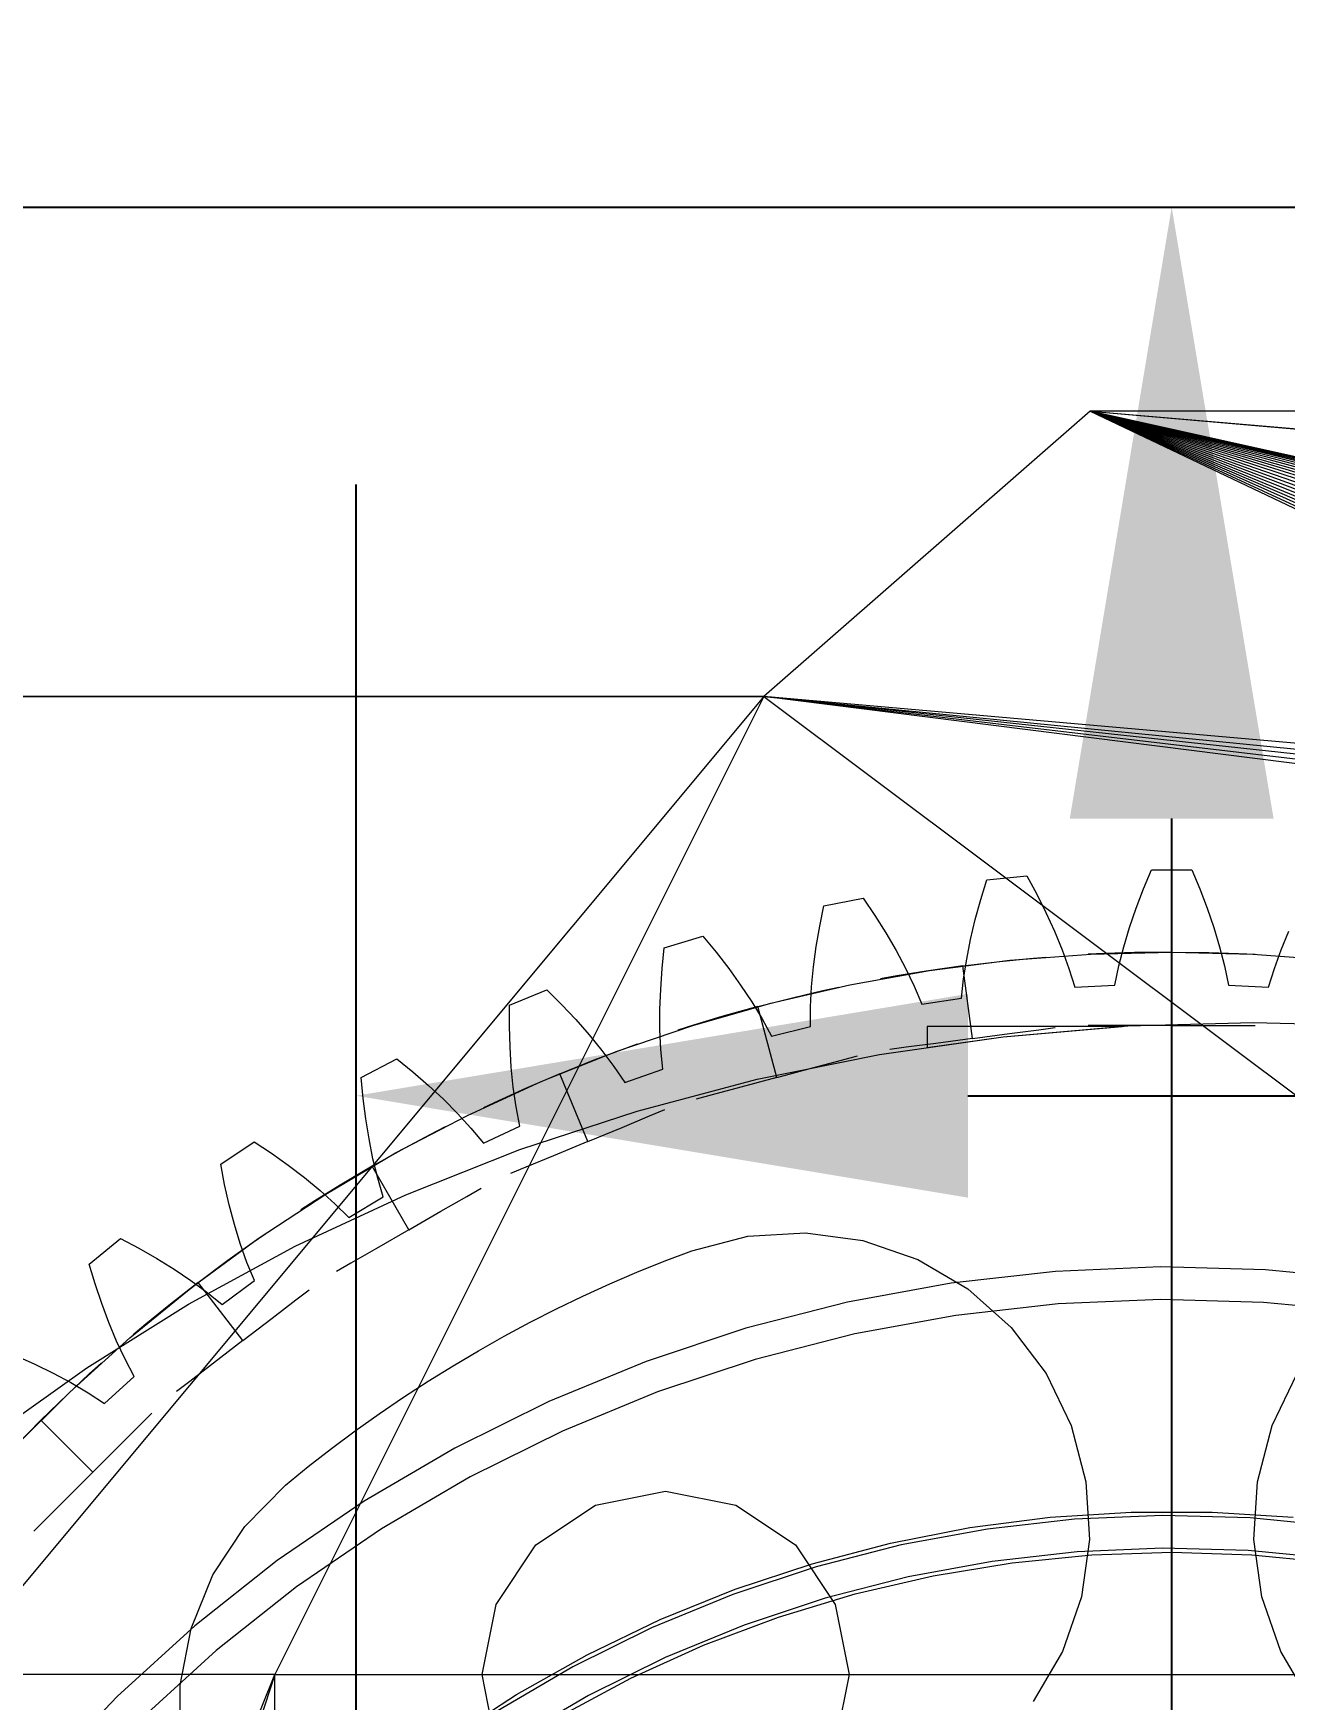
# Model space of a CAD drawing. Header units: millimetres. Extents: x -1970 to 34302, y -80068 to 6837.
# Drawn here: x 25049 to 25355.9, y 1933.8 to 2342.7 of the extents above; entities that cross this region are included whole.
import ezdxf

# ---------------------------------------------------------------- set-up
doc = ezdxf.new("R2010")
doc.units = ezdxf.units.MM
for name, color, linetype, lineweight in [('COTAS_O', 1, 'Continuous', 0), ('COTAS_P', 1, 'Continuous', 0), ('lateral_briquetadora', 7, 'Continuous', 0)]:
    doc.layers.add(name, color=color, linetype=linetype, lineweight=lineweight)
doc.dimstyles.new('R19_100', dxfattribs={"dimtxt": 250, "dimasz": 150, "dimexe": 150, "dimexo": 80, "dimgap": 100, "dimtad": 1, "dimtih": 1, "dimtoh": 1, "dimdsep": 46, "dimcen": 0.09, "dimadec": 0, "dimazin": 0, "dimtfac": 1, "dimtdec": 4, "dimtofl": 0, "dimtmove": 0, "dimatfit": 3, "dimfxl": 1, "dimtolj": 1, "dimtzin": 0, "dimarcsym": 0})

# ---------------------------------------------------------------- blocks, each defined once
blk = doc.blocks.new('*D3')
at = {"layer": 'COTAS_P', "color": 0, "lineweight": -2, "transparency": 16777216}
for p, q in [((25334.81, 3271.57), (25051.31, 4199.21)), ((16158.18, 1324.54), (24951.7, 4011.92)), ((16254.38, 496.51), (15970.89, 1424.15))]:
    blk.add_line(p, q, dxfattribs=at)
at = {"layer": 'COTAS_P', "color": 0, "transparency": 16777216}
for points in [[(24944.39, 4035.83), (24959, 3988.02), (25095.15, 4055.76)], [(16150.87, 1348.45), (16165.48, 1300.63), (16014.73, 1280.7)]]:
    blk.add_solid(points, dxfattribs=at)
at = {"layer": 'Defpoints', "color": 0, "transparency": 16777216}
for p in [(25095.15, 4055.76), (25358.19, 3195.06), (16277.76, 420)]:
    blk.add_point(p, dxfattribs=at)
blk = doc.blocks.new('*D6')
at = {"layer": 'COTAS_P', "color": 0, "lineweight": -2, "transparency": 16777216}
for p, q in [((25128.19, 1262), (25128.19, 2232)), ((27628.19, 1262), (27628.19, 2232)), ((25278.19, 2082), (27478.19, 2082))]:
    blk.add_line(p, q, dxfattribs=at)
at = {"layer": 'COTAS_P', "color": 0, "transparency": 16777216}
for points in [[(25278.19, 2107), (25278.19, 2057), (25128.19, 2082)], [(27478.19, 2107), (27478.19, 2057), (27628.19, 2082)]]:
    blk.add_solid(points, dxfattribs=at)
at = {"layer": 'Defpoints', "color": 0, "transparency": 16777216}
for p in [(27628.19, 2082), (25128.19, 1182), (27628.19, 1182)]:
    blk.add_point(p, dxfattribs=at)
blk = doc.blocks.new('*D19')
at = {"layer": 'COTAS_O', "color": 0, "lineweight": -2, "transparency": 16777216}
for p, q in [((24708.19, 2300), (25478.19, 2300)), ((25328.19, 150), (25328.19, 2150)), ((24708.19, 0), (25478.19, 0))]:
    blk.add_line(p, q, dxfattribs=at)
at = {"layer": 'COTAS_O', "color": 0, "transparency": 16777216}
for points in [[(25303.19, 2150), (25353.19, 2150), (25328.19, 2300)], [(25303.19, 150), (25353.19, 150), (25328.19, 0)]]:
    blk.add_solid(points, dxfattribs=at)
at = {"layer": 'Defpoints', "color": 0, "transparency": 16777216}
for p in [(24628.19, 2300), (25328.19, 2300), (24628.19, 0)]:
    blk.add_point(p, dxfattribs=at)

msp = doc.modelspace()

# ---------------------------------------------------------------- linework, layer by layer
at = {"layer": 'lateral_briquetadora'}
for p, q in [((25308.187, 2250), (25228.187, 2180)), ((25308.187, 2250), (25506.608, 2155.371)), ((25505.821, 2158.512), (25308.187, 2250)), ((25505.345, 2161.716), (25308.187, 2250)), ((25505.187, 2164.95), (25308.187, 2250)), ((25505.345, 2168.185), (25308.187, 2250)), ((25505.821, 2171.388), (25308.187, 2250)), ((25506.608, 2174.53), (25308.187, 2250)), ((25507.699, 2177.579), (25308.187, 2250)), ((25509.083, 2180.506), (25308.187, 2250)), ((25510.748, 2183.284), (25308.187, 2250)), ((25512.677, 2185.885), (25308.187, 2250)), ((25514.852, 2188.285), (25308.187, 2250)), ((25517.252, 2190.46), (25308.187, 2250)), ((25519.853, 2192.389), (25308.187, 2250)), ((25522.63, 2194.054), (25308.187, 2250)), ((25525.558, 2195.438), (25308.187, 2250)), ((25528.607, 2196.529), (25308.187, 2250)), ((25531.749, 2197.316), (25308.187, 2250)), ((25534.952, 2197.791), (25308.187, 2250)), ((25538.187, 2197.95), (25308.187, 2250)), ((25541.421, 2197.791), (25308.187, 2250)), ((25308.187, 2250), (25914.952, 2197.791)), ((26148.187, 2250), (25308.187, 2250)), ((25308.187, 2250), (25911.749, 2197.316)), ((25228.187, 2180), (24748.187, 2180)), ((24930.343, 2180), (25228.187, 2180)), ((24932.479, 2180), (25228.187, 2180)), ((24934.573, 2180), (25228.187, 2180)), ((24936.606, 2180), (25228.187, 2180)), ((24938.557, 2180), (25228.187, 2180)), ((24940.409, 2180), (25228.187, 2180)), ((24942.143, 2180), (25228.187, 2180)), ((24943.743, 2180), (25228.187, 2180)), ((25228.187, 2180), (24945.193, 2180)), ((25228.187, 2180), (24946.479, 2180)), ((25228.187, 2180), (24947.589, 2180)), ((25228.187, 2180), (24948.512, 2180)), ((25228.187, 2180), (24949.239, 2180)), ((25228.187, 2180), (24949.764, 2180)), ((25228.187, 2180), (24950.081, 2180)), ((24950.187, 2180), (25228.187, 2180)), ((25228.187, 2180), (25028.187, 1940)), ((25228.187, 2180), (25108.187, 1940)), ((25228.187, 2180), (25507.699, 2152.322)), ((25506.608, 2155.371), (25228.187, 2180)), ((25228.187, 2180), (25548.187, 1940)), ((25512.677, 2144.015), (25228.187, 2180)), ((25510.748, 2146.616), (25228.187, 2180)), ((25509.083, 2149.394), (25228.187, 2180)), ((25281.344, 2130.113), (25282.85, 2135.001)), ((25282.85, 2135.001), (25292.664, 2135.968)), ((25292.664, 2135.968), (25295.096, 2131.468)), ((25321.277, 2132.754), (25323.256, 2137.471)), ((25323.256, 2137.471), (25333.117, 2137.471)), ((25333.117, 2137.471), (25335.096, 2132.754)), ((25242.882, 2128.583), (25252.554, 2130.507)), ((25252.554, 2130.507), (25255.414, 2126.267)), ((25295.096, 2131.468), (25297.355, 2126.944)), ((25319.472, 2128.031), (25321.277, 2132.754)), ((25335.096, 2132.754), (25336.901, 2128.031)), ((25241.861, 2123.571), (25242.882, 2128.583)), ((25255.414, 2126.267), (25258.106, 2121.987)), ((25280.01, 2125.236), (25281.344, 2130.113)), ((25297.355, 2126.944), (25299.432, 2122.399)), ((25317.851, 2123.303), (25319.472, 2128.031)), ((25336.901, 2128.031), (25338.523, 2123.303)), ((25241.012, 2118.587), (25241.861, 2123.571)), ((25258.106, 2121.987), (25260.619, 2117.667)), ((25278.86, 2120.372), (25280.01, 2125.236)), ((25299.432, 2122.399), (25301.314, 2117.832)), ((25316.425, 2118.574), (25317.851, 2123.303)), ((25338.523, 2123.303), (25339.948, 2118.574)), ((25355.059, 2117.832), (25356.941, 2122.399)), ((25203.21, 2113.191), (25203.734, 2118.278)), ((25203.734, 2118.278), (25213.171, 2121.141)), ((25213.171, 2121.141), (25216.434, 2117.202)), ((25240.344, 2113.634), (25241.012, 2118.587)), ((25277.905, 2115.526), (25278.86, 2120.372)), ((25315.214, 2113.846), (25316.425, 2118.574)), ((25339.948, 2118.574), (25341.159, 2113.846)), ((25216.434, 2117.202), (25219.532, 2113.206)), ((25260.619, 2117.667), (25262.94, 2113.306)), ((25276.988, 2113.894), (25267.967, 2112.6)), ((25268.789, 2112.727), (25288.503, 2115.237)), ((25276.988, 2113.894), (25286.036, 2114.979)), ((25279.337, 2096.048), (25276.988, 2113.894)), ((25277.163, 2110.702), (25277.905, 2115.526)), ((25286.036, 2114.979), (25293.31, 2115.696)), ((25288.503, 2115.237), (25308.319, 2116.747)), ((25293.31, 2115.696), (25297.356, 2116.036)), ((25301.314, 2117.832), (25302.983, 2113.245)), ((25311.768, 2116.906), (25307.713, 2116.715)), ((25308.319, 2116.747), (25328.187, 2117.25)), ((25319.074, 2117.144), (25311.768, 2116.906)), ((25314.246, 2109.122), (25315.214, 2113.846)), ((25328.187, 2117.25), (25319.074, 2117.144)), ((25328.187, 2099.25), (25328.187, 2117.25)), ((25328.187, 2117.25), (25337.299, 2117.144)), ((25328.187, 2117.25), (25348.054, 2116.747)), ((25337.299, 2117.144), (25344.605, 2116.906)), ((25341.159, 2113.846), (25342.127, 2109.122)), ((25344.605, 2116.906), (25348.66, 2116.715)), ((25348.054, 2116.747), (25367.87, 2115.237)), ((25353.39, 2113.245), (25355.059, 2117.832)), ((25202.854, 2108.147), (25203.21, 2113.191)), ((25219.532, 2113.206), (25222.456, 2109.153)), ((25239.869, 2108.717), (25240.344, 2113.634)), ((25249.227, 2109.221), (25268.789, 2112.727)), ((25260.755, 2111.41), (25256.759, 2110.692)), ((25267.967, 2112.6), (25260.755, 2111.41)), ((25262.94, 2113.306), (25265.05, 2108.905)), ((25276.663, 2105.906), (25277.163, 2110.702)), ((25302.983, 2113.245), (25304.409, 2108.639)), ((25351.964, 2108.639), (25353.39, 2113.245)), ((25165.786, 2104.186), (25174.896, 2107.96)), ((25174.896, 2107.96), (25178.529, 2104.36)), ((25202.674, 2103.152), (25202.854, 2108.147)), ((25222.456, 2109.153), (25225.193, 2105.041)), ((25226.665, 2103.884), (25235.494, 2106.141)), ((25229.868, 2104.728), (25249.227, 2109.221)), ((25235.494, 2106.141), (25242.613, 2107.802)), ((25239.603, 2103.844), (25239.869, 2108.717)), ((25242.613, 2107.802), (25246.579, 2108.667)), ((25265.05, 2108.905), (25266.92, 2104.461)), ((25266.92, 2104.461), (25276.663, 2105.906)), ((25304.409, 2108.639), (25314.246, 2109.122)), ((25342.127, 2109.122), (25351.964, 2108.639)), ((25165.763, 2099.071), (25165.786, 2104.186)), ((25178.529, 2104.36), (25182.004, 2100.687)), ((25202.683, 2098.213), (25202.674, 2103.152)), ((25210.761, 2099.261), (25229.868, 2104.728)), ((25226.665, 2103.884), (25217.89, 2101.424)), ((25225.193, 2105.041), (25227.724, 2100.868)), ((25231.324, 2086.498), (25226.665, 2103.884)), ((25239.576, 2099.022), (25239.603, 2103.844)), ((25165.902, 2094.017), (25165.763, 2099.071)), ((25182.004, 2100.687), (25185.312, 2096.94)), ((25191.956, 2092.833), (25210.761, 2099.261)), ((25202.897, 2093.337), (25202.683, 2098.213)), ((25210.895, 2099.303), (25207.027, 2098.069)), ((25217.89, 2101.424), (25210.895, 2099.303)), ((25227.724, 2100.868), (25230.022, 2096.629)), ((25230.022, 2096.629), (25239.576, 2099.022)), ((25268.187, 2099), (25268.187, 2093.806)), ((25316.025, 2099), (25268.187, 2099)), ((25286.839, 2096.492), (25317.447, 2099.122)), ((25286.839, 2096.492), (25316.025, 2099)), ((25288.371, 2097.238), (25295.615, 2098.191)), ((25295.615, 2098.191), (25299.635, 2098.721)), ((25311.768, 2099.25), (25307.713, 2099.25)), ((25319.075, 2099.25), (25311.768, 2099.25)), ((25317.447, 2099.122), (25348.187, 2100)), ((25328.187, 2099.25), (25319.075, 2099.25)), ((25328.187, 2099.25), (25337.298, 2099.25)), ((25337.298, 2099.25), (25344.605, 2099.25)), ((25344.605, 2099.25), (25348.66, 2099.25)), ((25348.187, 2100), (25378.926, 2099.122)), ((25166.213, 2089.029), (25165.902, 2094.017)), ((25185.312, 2096.94), (25188.438, 2093.116)), ((25186.538, 2090.781), (25193.379, 2093.357)), ((25193.379, 2093.357), (25197.198, 2094.733)), ((25256.494, 2092.122), (25286.839, 2096.492)), ((25263.059, 2093.905), (25259.039, 2093.376)), ((25270.304, 2094.859), (25263.059, 2093.905)), ((25268.187, 2093.806), (25286.839, 2096.492)), ((25279.337, 2096.048), (25270.304, 2094.859)), ((25279.337, 2096.048), (25288.371, 2097.238)), ((25129.401, 2086.442), (25138.098, 2091.091)), ((25138.098, 2091.091), (25142.066, 2087.864)), ((25173.5, 2085.461), (25191.956, 2092.833)), ((25178.079, 2087.392), (25186.538, 2090.781)), ((25188.438, 2093.116), (25191.367, 2089.211)), ((25203.342, 2088.535), (25202.897, 2093.337)), ((25226.542, 2086.03), (25256.494, 2092.122)), ((25240.125, 2088.856), (25247.183, 2090.747)), ((25247.183, 2090.747), (25251.099, 2091.797)), ((25129.879, 2081.35), (25129.401, 2086.442)), ((25142.066, 2087.864), (25145.884, 2084.549)), ((25155.442, 2077.164), (25173.5, 2085.461)), ((25166.706, 2084.114), (25166.213, 2089.029)), ((25178.079, 2087.392), (25169.701, 2083.807)), ((25184.967, 2070.762), (25178.079, 2087.392)), ((25191.367, 2089.211), (25194.068, 2085.217)), ((25194.068, 2085.217), (25203.342, 2088.535)), ((25197.11, 2078.241), (25226.542, 2086.03)), ((25231.324, 2086.498), (25222.522, 2084.14)), ((25231.324, 2086.498), (25240.125, 2088.856)), ((25130.514, 2076.334), (25129.879, 2081.35)), ((25145.884, 2084.549), (25149.543, 2081.145)), ((25149.543, 2081.145), (25153.03, 2077.646)), ((25169.701, 2083.807), (25163.042, 2080.791)), ((25167.397, 2079.283), (25166.706, 2084.114)), ((25215.465, 2082.248), (25211.548, 2081.199)), ((25222.522, 2084.14), (25215.465, 2082.248)), ((25137.827, 2067.962), (25155.442, 2077.164)), ((25153.03, 2077.646), (25156.326, 2074.047)), ((25163.042, 2080.791), (25159.369, 2079.063)), ((25168.31, 2074.548), (25167.397, 2079.283)), ((25168.325, 2068.791), (25197.11, 2078.241)), ((25193.385, 2074.249), (25200.136, 2077.045)), ((25200.136, 2077.045), (25203.882, 2078.597)), ((25131.312, 2071.4), (25130.514, 2076.334)), ((25146.452, 2072.61), (25150.059, 2074.472)), ((25156.326, 2074.047), (25159.407, 2070.337)), ((25159.407, 2070.337), (25168.31, 2074.548)), ((25184.967, 2070.762), (25193.385, 2074.249)), ((25094.931, 2065.217), (25103.13, 2070.696)), ((25103.13, 2070.696), (25107.396, 2067.874)), ((25132.284, 2066.557), (25131.312, 2071.4)), ((25132.062, 2064.698), (25140.006, 2069.163)), ((25140.006, 2069.163), (25146.452, 2072.61)), ((25184.967, 2070.762), (25176.549, 2067.275)), ((25095.906, 2060.196), (25094.931, 2065.217)), ((25107.396, 2067.874), (25111.52, 2064.949)), ((25111.52, 2064.949), (25115.495, 2061.92)), ((25120.7, 2057.881), (25137.827, 2067.962)), ((25133.445, 2061.816), (25132.284, 2066.557)), ((25140.311, 2057.718), (25168.325, 2068.791)), ((25176.549, 2067.275), (25169.799, 2064.479)), ((25115.495, 2061.92), (25119.308, 2058.779)), ((25132.062, 2064.698), (25124.223, 2060.051)), ((25141.062, 2049.11), (25132.062, 2064.698)), ((25134.818, 2057.194), (25133.445, 2061.816)), ((25169.799, 2064.479), (25166.052, 2062.927)), ((25097.029, 2055.266), (25095.906, 2060.196)), ((25104.107, 2046.944), (25120.7, 2057.881)), ((25113.187, 2045.07), (25140.311, 2057.718)), ((25124.223, 2060.051), (25118.015, 2056.192)), ((25119.308, 2058.779), (25122.941, 2055.521)), ((25126.371, 2052.131), (25134.818, 2057.194)), ((25148.952, 2053.666), (25155.28, 2057.319)), ((25155.28, 2057.319), (25158.792, 2059.347)), ((25098.307, 2050.435), (25097.029, 2055.266)), ((25118.015, 2056.192), (25114.598, 2053.999)), ((25122.941, 2055.521), (25126.371, 2052.131)), ((25141.062, 2049.11), (25148.952, 2053.666)), ((25099.749, 2045.711), (25098.307, 2050.435)), ((25141.062, 2049.11), (25133.171, 2044.554)), ((25224.204, 2047.556), (25238.392, 2048.395)), ((25238.392, 2048.395), (25252.471, 2046.45)), ((25062.707, 2040.716), (25070.33, 2046.972)), ((25070.33, 2046.972), (25074.851, 2044.581)), ((25074.851, 2044.581), (25079.243, 2042.075)), ((25087.069, 2030.903), (25113.187, 2045.07)), ((25088.088, 2035.182), (25104.107, 2046.944)), ((25096.694, 2041.656), (25102.635, 2045.915)), ((25101.369, 2041.107), (25099.749, 2045.711)), ((25102.635, 2045.915), (25105.968, 2048.232)), ((25133.171, 2044.554), (25126.843, 2040.901)), ((25210.453, 2043.965), (25224.204, 2047.556)), ((25252.471, 2046.45), (25265.899, 2041.796)), ((25064.169, 2035.815), (25062.707, 2040.716)), ((25079.243, 2042.075), (25083.495, 2039.45)), ((25089.4, 2036.193), (25096.694, 2041.656)), ((25103.189, 2036.641), (25101.369, 2041.107)), ((25126.843, 2040.901), (25123.331, 2038.873)), ((25197.007, 2038.675), (25203.702, 2041.391)), ((25203.702, 2041.391), (25210.453, 2043.965)), ((25265.899, 2041.796), (25278.162, 2034.611)), ((25089.4, 2036.193), (25082.235, 2030.562)), ((25082.235, 2030.562), (25089.4, 2036.193)), ((25083.495, 2039.45), (25087.597, 2036.698)), ((25087.597, 2036.698), (25091.533, 2033.812)), ((25100.358, 2021.912), (25089.4, 2036.193)), ((25095.278, 2030.774), (25103.189, 2036.641)), ((25190.372, 2035.817), (25197.007, 2038.675)), ((25299.691, 2038.901), (25274.071, 2036.021)), ((25325.449, 2039.99), (25299.691, 2038.901)), ((25351.22, 2039.282), (25325.449, 2039.99)), ((25376.879, 2036.782), (25351.22, 2039.282)), ((25065.77, 2031.019), (25064.169, 2035.815)), ((25072.686, 2022.623), (25088.088, 2035.182)), ((25091.533, 2033.812), (25095.278, 2030.774)), ((25113.383, 2031.907), (25116.6, 2034.376)), ((25177.29, 2029.681), (25183.798, 2032.818)), ((25183.798, 2032.818), (25190.372, 2035.817)), ((25274.071, 2036.021), (25248.714, 2031.364)), ((25278.162, 2034.611), (25288.788, 2025.173)), ((25062.069, 2015.275), (25087.069, 2030.903)), ((25067.516, 2026.336), (25065.77, 2031.019)), ((25082.235, 2030.562), (25076.584, 2025.925)), ((25076.584, 2025.925), (25082.235, 2030.562)), ((25107.586, 2027.459), (25113.383, 2031.907)), ((25170.85, 2026.406), (25177.29, 2029.681)), ((25248.714, 2031.364), (25223.743, 2024.953)), ((25275.241, 2028.107), (25250.432, 2023.551)), ((25300.307, 2030.925), (25275.241, 2028.107)), ((25325.508, 2031.99), (25300.307, 2030.925)), ((25350.722, 2031.298), (25325.508, 2031.99)), ((25375.827, 2028.852), (25350.722, 2031.298)), ((25069.414, 2021.776), (25067.516, 2026.336)), ((25076.584, 2025.925), (25073.483, 2023.305)), ((25100.358, 2021.912), (25107.586, 2027.459)), ((25164.482, 2022.994), (25170.85, 2026.406)), ((25223.743, 2024.953), (25199.279, 2016.818)), ((25288.788, 2025.173), (25297.368, 2013.842)), ((25057.939, 2009.3), (25072.686, 2022.623)), ((25071.477, 2017.352), (25069.414, 2021.776)), ((25100.358, 2021.912), (25093.129, 2016.366)), ((25158.187, 2019.449), (25164.482, 2022.994)), ((25250.432, 2023.551), (25226.001, 2017.278)), ((25044.747, 2018.211), (25049.363, 2016.148)), ((25049.363, 2016.148), (25053.852, 2013.952)), ((25062.677, 2013.729), (25065.679, 2016.461)), ((25073.726, 2013.087), (25071.477, 2017.352)), ((25093.129, 2016.366), (25087.332, 2011.918)), ((25145.83, 2011.96), (25151.968, 2015.77)), ((25151.968, 2015.77), (25158.187, 2019.449)), ((25199.279, 2016.818), (25175.441, 2007)), ((25226.001, 2017.278), (25202.066, 2009.319)), ((25038.294, 1998.254), (25062.069, 2015.275)), ((25053.852, 2013.952), (25058.204, 2011.616)), ((25057.342, 2008.731), (25062.677, 2013.729)), ((25058.204, 2011.616), (25062.404, 2009.129)), ((25066.428, 2006.473), (25073.726, 2013.087)), ((25087.332, 2011.918), (25084.115, 2009.449)), ((25139.774, 2008.02), (25145.83, 2011.96)), ((25297.368, 2013.842), (25303.572, 2001.055)), ((25352.801, 2001.055), (25359.005, 2013.842)), ((25043.887, 1995.247), (25057.939, 2009.3)), ((25050.824, 2002.363), (25057.342, 2008.731)), ((25062.404, 2009.129), (25066.428, 2006.473)), ((25133.802, 2003.953), (25139.774, 2008.02)), ((25202.066, 2009.319), (25178.743, 1999.713)), ((25075.161, 2001.244), (25078.029, 2004.112)), ((25127.919, 1999.76), (25133.802, 2003.953)), ((25175.441, 2007), (25152.344, 1995.545)), ((25050.824, 2002.363), (25044.455, 1995.844)), ((25063.552, 1989.635), (25050.824, 2002.363)), ((25069.995, 1996.078), (25075.161, 2001.244)), ((25122.126, 1995.442), (25127.919, 1999.76)), ((25178.743, 1999.713), (25156.146, 1988.506)), ((25303.572, 2001.055), (25307.163, 1987.304)), ((25349.21, 1987.304), (25352.801, 2001.055)), ((25063.552, 1989.635), (25069.995, 1996.078)), ((25116.426, 1991.003), (25122.126, 1995.442)), ((25152.344, 1995.545), (25130.101, 1982.51)), ((25063.552, 1989.635), (25057.109, 1983.192)), ((25110.822, 1986.443), (25116.426, 1991.003)), ((25156.146, 1988.506), (25134.384, 1975.753)), ((25307.163, 1987.304), (25308.002, 1973.116)), ((25348.371, 1973.116), (25349.21, 1987.304)), ((25057.109, 1983.192), (25051.942, 1978.025)), ((25100.836, 1976.329), (25110.822, 1986.443)), ((25186.841, 1981.565), (25204.062, 1984.991)), ((25204.062, 1984.991), (25221.282, 1981.565)), ((25130.101, 1982.51), (25108.82, 1967.957)), ((25172.242, 1971.811), (25186.841, 1981.565)), ((25221.282, 1981.565), (25235.881, 1971.811)), ((25298.419, 1978.568), (25318.251, 1979.841)), ((25325.9, 1978.992), (25304.389, 1978.082)), ((25318.251, 1979.841), (25338.123, 1979.841)), ((25347.422, 1978.401), (25325.9, 1978.992)), ((25338.123, 1979.841), (25357.954, 1978.568)), ((25051.942, 1978.025), (25049.075, 1975.158)), ((25093.016, 1964.462), (25100.836, 1976.329)), ((25134.384, 1975.753), (25113.563, 1961.515)), ((25259.205, 1972.228), (25278.711, 1976.026)), ((25282.993, 1975.677), (25261.816, 1971.788)), ((25278.711, 1976.026), (25298.419, 1978.568)), ((25304.389, 1978.082), (25282.993, 1975.677)), ((25368.852, 1976.313), (25347.422, 1978.401)), ((25162.487, 1957.212), (25172.242, 1971.811)), ((25235.881, 1971.811), (25245.636, 1957.212)), ((25239.983, 1967.187), (25259.205, 1972.228)), ((25261.816, 1971.788), (25240.962, 1966.434)), ((25325.959, 1970.992), (25305.005, 1970.106)), ((25308.002, 1973.116), (25306.057, 1959.038)), ((25346.924, 1970.416), (25325.959, 1970.992)), ((25350.316, 1959.038), (25348.371, 1973.116)), ((25108.82, 1967.957), (25088.604, 1951.958)), ((25221.123, 1960.925), (25239.983, 1967.187)), ((25284.163, 1967.763), (25263.534, 1963.975)), ((25269.659, 1964.236), (25289.029, 1967.433)), ((25305.005, 1970.106), (25284.163, 1967.763)), ((25289.029, 1967.433), (25308.566, 1969.358)), ((25308.566, 1969.358), (25328.187, 1970)), ((25328.187, 1970), (25347.808, 1969.358)), ((25367.799, 1968.382), (25346.924, 1970.416)), ((25347.808, 1969.358), (25367.344, 1967.433)), ((25087.661, 1951.297), (25093.016, 1964.462)), ((25240.962, 1966.434), (25220.531, 1959.64)), ((25263.534, 1963.975), (25243.22, 1958.759)), ((25250.541, 1959.778), (25269.659, 1964.236)), ((25113.563, 1961.515), (25093.784, 1945.862)), ((25220.531, 1959.64), (25200.623, 1951.44)), ((25202.704, 1953.468), (25221.123, 1960.925)), ((25243.22, 1958.759), (25223.318, 1952.141)), ((25231.755, 1954.079), (25250.541, 1959.778)), ((25306.057, 1959.038), (25301.403, 1945.609)), ((25354.97, 1945.609), (25350.316, 1959.038)), ((25159.062, 1939.991), (25162.487, 1957.212)), ((25245.636, 1957.212), (25249.062, 1939.991)), ((25088.604, 1951.958), (25069.551, 1934.59)), ((25084.977, 1937.34), (25087.661, 1951.297)), ((25200.623, 1951.44), (25181.334, 1941.874)), ((25184.8, 1944.846), (25202.704, 1953.468)), ((25223.318, 1952.141), (25203.926, 1944.154)), ((25213.382, 1947.164), (25231.755, 1954.079)), ((25195.5, 1939.062), (25213.382, 1947.164)), ((25093.784, 1945.862), (25075.143, 1928.869)), ((25167.485, 1935.094), (25184.8, 1944.846)), ((25203.926, 1944.154), (25185.136, 1934.835)), ((25301.403, 1945.609), (25294.219, 1933.346)), ((25362.154, 1933.346), (25354.97, 1945.609)), ((25028.187, 1740), (25108.187, 1940)), ((25108.187, 1940), (25028.187, 1940)), ((25108.187, 1940), (25028.187, 1695)), ((25108.187, 1510), (25108.187, 1940)), ((25108.187, 1940), (25548.187, 1940)), ((25108.187, 1504), (25108.187, 1940)), ((25162.487, 1922.77), (25159.062, 1939.991)), ((25181.334, 1941.874), (25162.759, 1930.988)), ((25178.187, 1929.808), (25195.5, 1939.062)), ((25249.062, 1939.991), (25245.636, 1922.77)), ((25069.551, 1934.59), (25051.754, 1915.937)), ((25085.067, 1923.128), (25084.977, 1937.34)), ((25150.83, 1924.253), (25167.485, 1935.094)), ((25185.136, 1934.835), (25167.042, 1924.231))]:
    msp.add_line(p, q, dxfattribs=at)

# ---------------------------------------------------------------- dimensions: what is measured, and where the dimension line sits
at = {"layer": 'COTAS_O'}
dim = msp.add_aligned_dim(p1=(24628.187, 0), p2=(24628.187, 2300), distance=-700, text='<> O', dimstyle='R19_100', dxfattribs=at)
dim.commit()
dim.dimension.update_dxf_attribs({"geometry": '*D19', "text_midpoint": (25328.187, 1150)})
at = {"layer": 'COTAS_P'}
for p1, p2, picture, middle in [((16277.765, 420), (25358.187, 3195.061), '*D3', (20554.937, 2668.234)), ((25128.187, 1182), (27628.187, 1182), '*D6', (26378.187, 2082))]:
    dim = msp.add_aligned_dim(p1=p1, p2=p2, distance=900, text='<> P', dimstyle='R19_100', dxfattribs=at)
    dim.commit()
    dim.dimension.update_dxf_attribs({"geometry": picture, "text_midpoint": middle})

doc.saveas('drawing.dxf')
